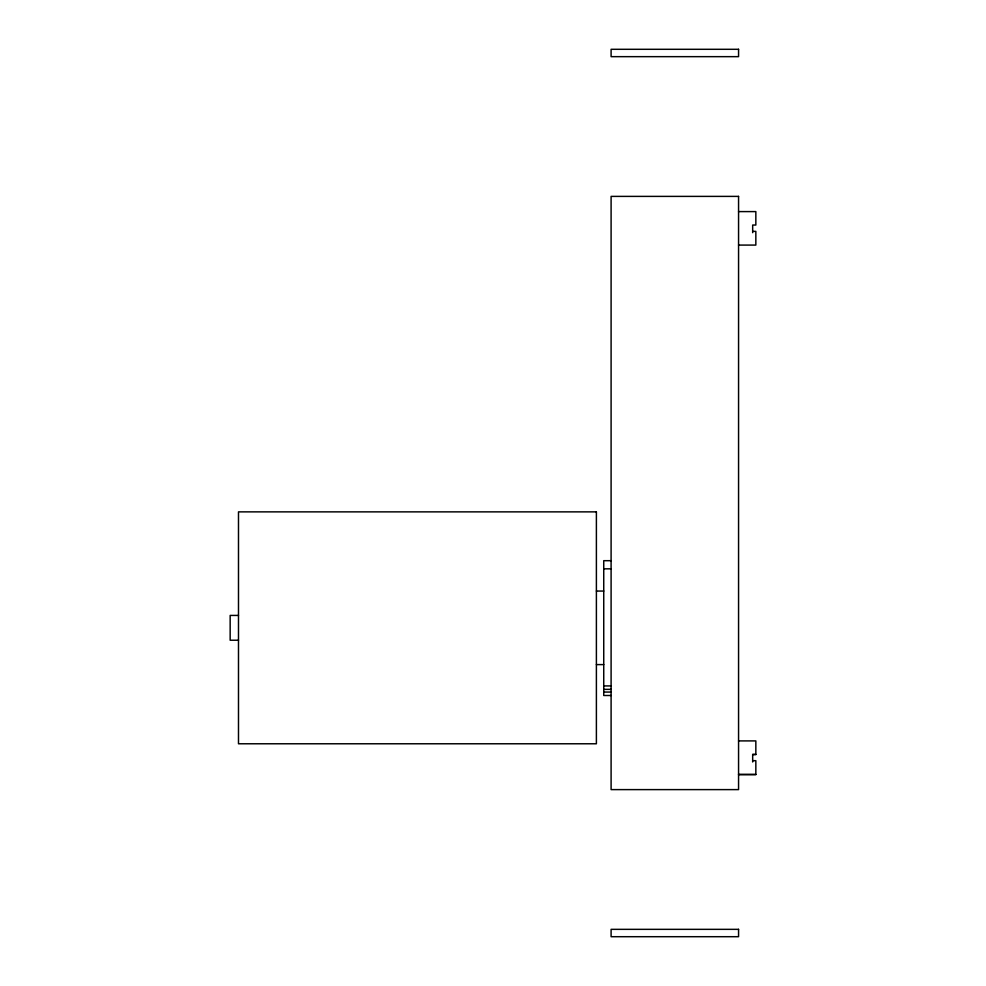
<?xml version="1.0" encoding="UTF-8"?>
<svg xmlns="http://www.w3.org/2000/svg" width="986" height="986" viewBox="0 0 986 986"><rect width="100%" height="100%" fill="white"/><g stroke="black" fill="none" stroke-linecap="round" stroke-linejoin="round"><path stroke-width="1.48" d="M738.563 211.596L755.843 211.596L755.843 225.042L752.675 225.042L752.675 232.671M752.675 231.377L755.843 231.377L755.843 245.083L738.563 245.083M611.098 560.689L603.74 560.689L603.74 695.5L611.098 695.5M603.74 568.836L611.098 568.836M596.394 591.058L603.74 591.058M238.489 615.424L230.157 615.424L230.157 640.234L238.489 640.234M596.394 664.601L603.74 664.601M603.74 685.923L611.098 685.923M603.74 689.362L611.098 689.362M603.74 692.061L611.098 692.061M738.563 740.905L755.843 740.905L755.843 754.61L752.675 754.61M755.843 754.352L752.675 754.352L752.675 761.981M752.675 760.687L755.843 760.687L755.843 774.651L738.563 774.651M738.563 774.392L755.843 774.392M738.563 49.3L611.098 49.3L611.098 56.658L738.563 56.658L738.563 49.3M738.563 196.387L611.098 196.387L611.098 789.613L738.563 789.613L738.563 196.387M596.394 511.87L238.489 511.87L238.489 743.777L596.394 743.777L596.394 511.87M738.563 929.342L611.098 929.342L611.098 936.7L738.563 936.7L738.563 929.342"/></g></svg>
